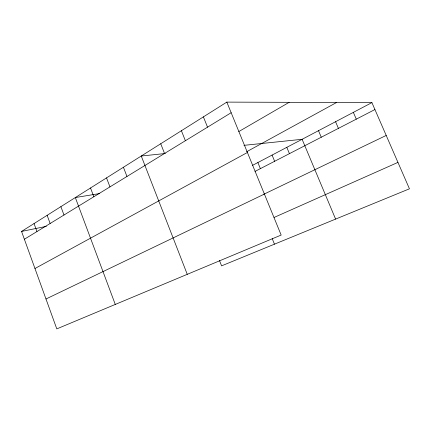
<?xml version="1.0" encoding="UTF-8"?>
<svg xmlns="http://www.w3.org/2000/svg" width="431" height="431" viewBox="0 0 431 431"><rect width="100%" height="100%" fill="white"/><g stroke="black" fill="none" stroke-linecap="round" stroke-linejoin="round"><path stroke-width="0.65" d="M226.83 102.109L281.152 235.062L56.795 328.891L21.55 231.436L226.83 102.109L371.91 102.616L409.45 188.81L221.593 265.857L219.427 260.372M24.378 239.253L231.161 112.712M238.785 131.574L289.163 102.33M246.651 151.744L336.568 102.492M34.959 268.513L247.41 152.482M252.528 165.359L371.91 102.616M255.001 171.414L374.922 109.544M263.891 194.214L386.208 135.447M45.982 298.99L264.408 194.079M274.084 217.45L397.942 162.395M21.55 231.436L46.37 226.35M99.755 193.53L75.328 197.554L115.276 304.437M165.375 153.511L141.26 156.017L187.259 274.331M243.957 145.344L302.109 139.299L335.604 219.099M353.355 112.367L356.286 119.161M335.566 121.714L338.416 128.379M318.498 130.685L321.267 137.225M286.809 147.343L289.438 153.651M272.08 155.085L274.639 161.286M257.883 162.546L260.383 168.64M272.214 238.634L274.466 244.172M203.389 116.876L207.537 127.167M181.403 130.728L185.378 140.727M160.731 143.749L164.55 153.474M123.422 167.255L126.967 176.473M106.532 177.895L109.953 186.882M90.526 187.981L93.834 196.751M60.884 206.654L63.987 215.015M47.141 215.311L50.141 223.484M34.044 223.565L36.958 231.555"/></g></svg>
